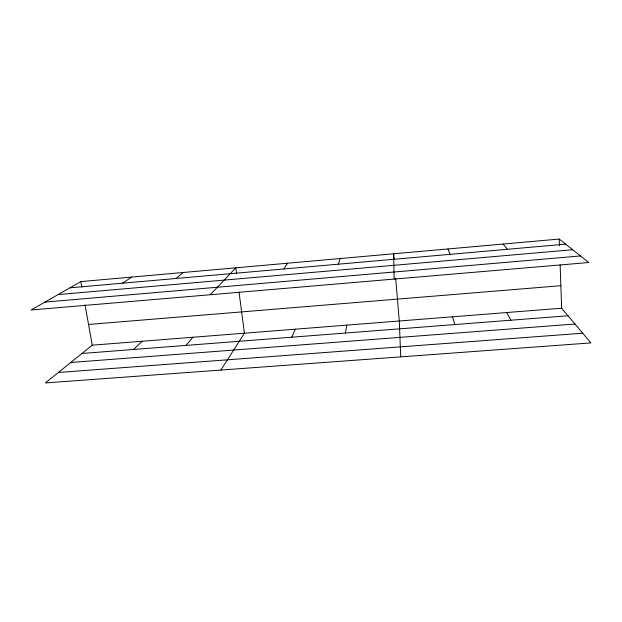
<?xml version="1.0" encoding="UTF-8"?>
<svg xmlns="http://www.w3.org/2000/svg" width="622" height="622" viewBox="0 0 622 622"><rect width="100%" height="100%" fill="white"/><g stroke="black" fill="none" stroke-linecap="round" stroke-linejoin="round"><path stroke-width="0.93" d="M345.288 333.05L346.858 325.127M338.321 264.187L340.172 258.542M291.85 337.202L295.256 329.186M220.849 370.067L244.446 333.19L239.073 292.457M283.834 268.984L287.582 263.215M185.97 345.412L192.913 337.248M210.252 294.735L235.824 267.818L236.578 273.517M133.536 349.486L142.189 341.245M175.917 278.493L183.342 272.483M561.65 308.209L92.258 345.179L45.367 382.942L590.9 342.909L561.65 308.209L560.142 265.019M122.495 283.197L131.701 277.078M80.883 281.595L31.1 309.981L588.785 262.515L559.24 239.058L80.883 281.595L81.879 287.139M69.959 287.823L565.662 244.158M58.095 294.587L572.675 249.725M44.924 302.098L580.513 255.945M88.549 324.466L560.865 285.7M81.941 353.483L568.026 315.774M70.76 362.494L574.977 324.015M58.359 372.477L582.728 333.213M503.12 244.049L507.373 249.298M506.658 312.539L510.95 320.198M447.926 248.955L450.071 254.344M452.536 316.8L454.814 324.552M85.02 304.726L92.258 345.179M394.084 259.405L393.609 253.784L394.154 279.084M395.67 278.174L399.277 320.991L400.747 356.865M559.24 239.058L559.473 245.807"/></g></svg>
